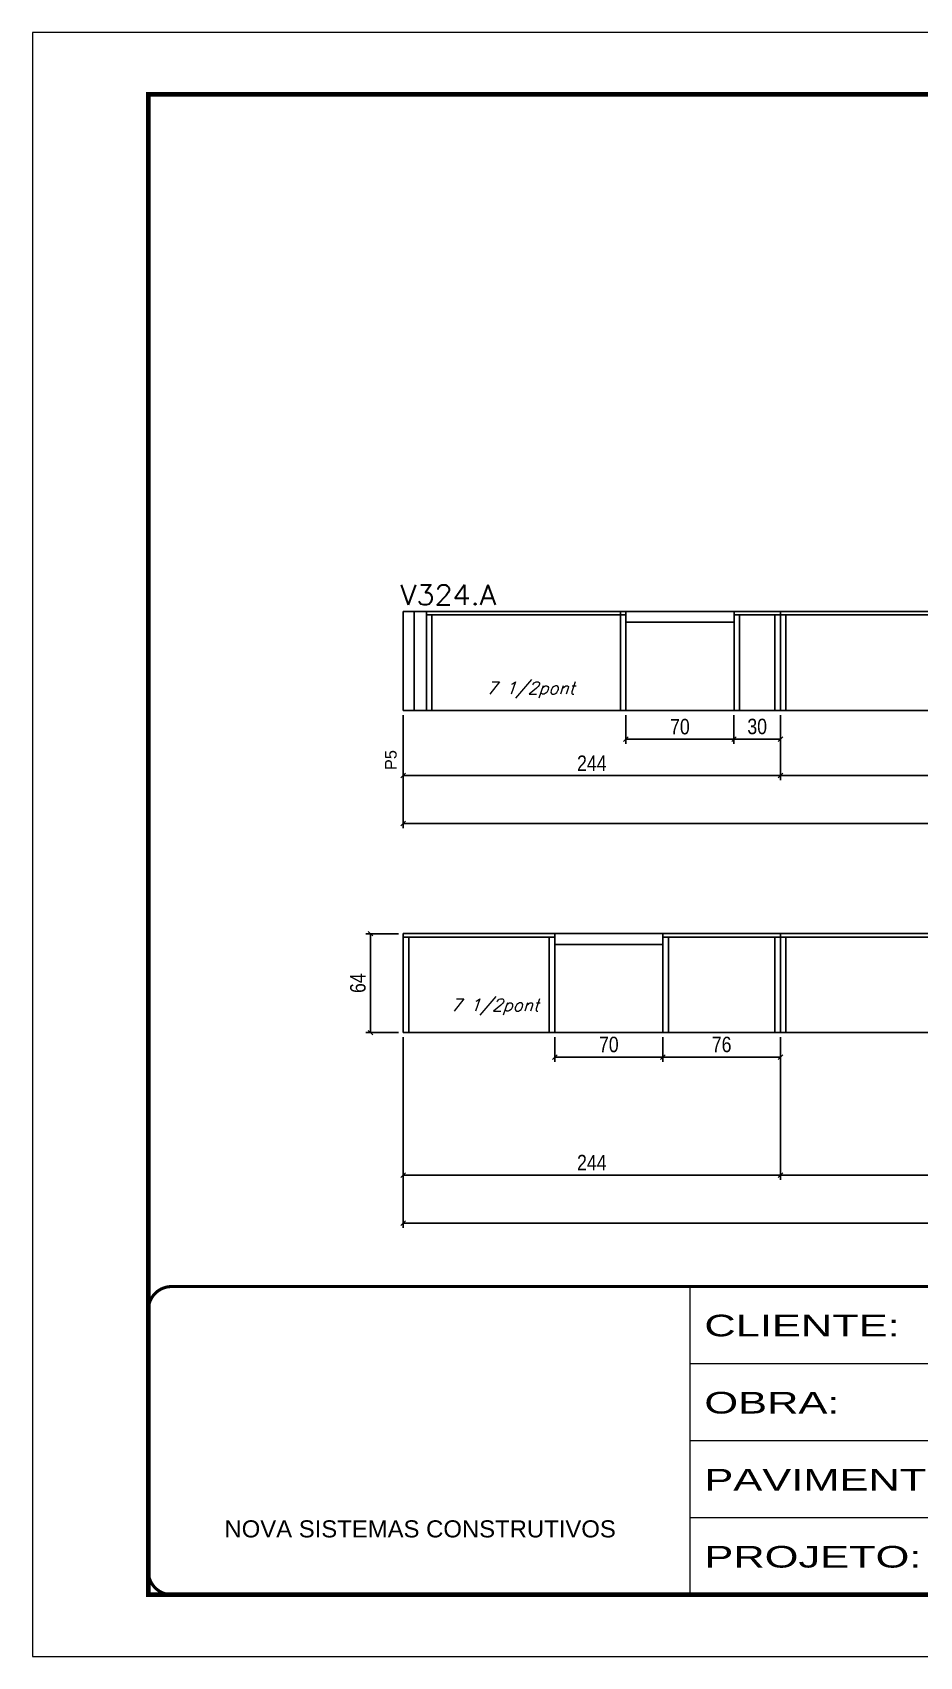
# Model space of a CAD drawing. Extents: x -3394 to 16474, y -5031 to 14397.
# Drawn here: x 9027 to 9601, y 4158 to 5208 of the extents above; entities that cross this region are included whole.
import ezdxf

# ---------------------------------------------------------------- set-up
doc = ezdxf.new("R2010")
doc.units = 0
doc.linetypes.add('CONTINUO', pattern=[0])
doc.linetypes.add('DASHED', pattern=[0.75, 0.5, -0.25])
doc.layers.get('0').update_dxf_attribs({"linetype": 'CONTINUOUS'})
doc.layers.get('Defpoints').update_dxf_attribs({"linetype": 'CONTINUOUS'})
for name, color, linetype in [('COTA', 241, 'CONTINUOUS'), ('NOMENCLATURA', 7, 'CONTINUOUS'), ('Painéis', 200, 'CONTINUOUS'), ('SARR_2.2x7', 40, 'CONTINUOUS'), ('SARR_3.5x7', 81, 'CONTINUOUS'), ('texto', 7, 'CONTINUOUS')]:
    doc.layers.add(name, color=color, linetype=linetype)
for name, color, linetype, lineweight in [('Folhas', 255, 'CONTINUOUS', 9), ('SARRAFO DE PRESSAO', 251, 'DASHED', 9), ('Texto Seção', 7, 'CONTINUOUS', 15)]:
    doc.layers.add(name, color=color, linetype=linetype, lineweight=lineweight)
doc.styles.add('ARIAL', font='arial.ttf')
doc.styles.add('COTA TECNICA', font='techl___.ttf', dxfattribs={"height": 10})
doc.styles.add('REGUA-120', font='ROMANS.shx', dxfattribs={"height": 15})
doc.styles.add('ROMANS', font='romans.shx')
doc.styles.add('Tecnologia', font='')
doc.styles.get('Tecnologia').set_extended_font_data('Forgotten Futurist')
doc.dimstyles.new('PAINEL', dxfattribs={"dimtxt": 10, "dimasz": 3, "dimexe": 3, "dimexo": 3, "dimgap": 3, "dimtad": 1, "dimdec": 1, "dimzin": 12, "dimdsep": 46, "dimtxsty": 'COTA TECNICA', "dimblk1": 'OBLIQUE', "dimblk2": 'OBLIQUE', "dimsah": 1, "dimcen": 0.9, "dimclrd": 4, "dimclre": 4, "dimclrt": 240, "dimadec": 1, "dimazin": 3, "dimtfac": 1, "dimtdec": 1, "dimtmove": 0, "dimatfit": 3, "dimfxl": 1, "dimtolj": 1, "dimtzin": 12, "dimarcsym": 0})

# ---------------------------------------------------------------- blocks, each defined once
blk = doc.blocks.new('9999999999')
at = {"color": 30, "linetype": 'CONTINUO'}
for p, q in [((98564.6, 34230.2), (98564.6, 34429.4)), ((98564.6, 34379.6), (99584, 34379.6)), ((98564.6, 34329.8), (99488, 34329.8)), ((98564.6, 34280), (99488, 34280))]:
    blk.add_line(p, q, dxfattribs=at)
at = {"color": 30, "linetype": 'CONTINUO', "const_width": 2}
blk.add_lwpolyline([(99584, 34230.2), (99584, 34414.4, 0.414214), (99569, 34429.4), (98229, 34429.4, 0.414214), (98214, 34414.4), (98214, 34245.2, 0.414214), (98229, 34230.2), (99584, 34230.2)], format="xyb", dxfattribs=at)
at = {"layer": 'Folhas'}
blk.add_lwpolyline([(98139, 34190.2), (99624, 34190.2), (99624, 35240.2), (98139, 35240.2)], close=True, dxfattribs=at)
at = {"layer": 'Folhas', "color": 30, "const_width": 3}
blk.add_lwpolyline([(98214, 34230.2), (99584, 34230.2), (99584, 35200.2), (98214, 35200.2)], close=True, dxfattribs=at)
at = {"color": 7, "linetype": 'Continuous', "ltscale": 5, "style": 'ARIAL'}
blk.add_text('NOVA SISTEMAS CONSTRUTIVOS', height=11.059, dxfattribs=at).set_placement((98263.2, 34267.2))
at = {"layer": 'Folhas', "color": 7, "style": 'Tecnologia', "width": 1.5}
for s, p in [('CLIENTE:', (98573.7, 34397.2)), ('OBRA:', (98573.7, 34347.3)), ('PAVIMENTO:', (98573.7, 34297.5)), ('PROJETO:', (98573.7, 34247.7))]:
    blk.add_text(s, height=14, dxfattribs=at).set_placement(p)
blk = doc.blocks.new('_Oblique')
at = {"color": 0, "linetype": 'ByBlock', "lineweight": -2}
blk.add_line((-0.5, -0.5), (0.5, 0.5), dxfattribs=at)
blk = doc.blocks.new('*D1093')
at = {"layer": 'COTA', "color": 4, "linetype": 'ByBlock', "lineweight": -2, "transparency": 16777216}
for p, q in [((9267.1, 4766.6), (9267.1, 4724.5)), ((9511.1, 4766.6), (9511.1, 4724.5)), ((9267.1, 4727.5), (9511.1, 4727.5))]:
    blk.add_line(p, q, dxfattribs=at)
at = {"layer": 'Defpoints', "color": 0, "linetype": 'ByBlock', "transparency": 16777216}
for p in [(9267.1, 4769.6), (9511.1, 4769.6), (9511.1, 4727.5)]:
    blk.add_point(p, dxfattribs=at)
at = {"layer": 'COTA', "color": 4, "linetype": 'ByBlock', "lineweight": -2, "transparency": 16777216, "xscale": 3, "yscale": 3, "zscale": 3, "rotation": 180}
blk.add_blockref('_Oblique', (9267.1, 4727.5), dxfattribs=at)
at = {"layer": 'COTA', "color": 4, "linetype": 'ByBlock', "lineweight": -2, "transparency": 16777216, "xscale": 3, "yscale": 3, "zscale": 3}
blk.add_blockref('_Oblique', (9511.1, 4727.5), dxfattribs=at)
at = {"layer": 'COTA', "color": 240, "linetype": 'ByBlock', "transparency": 16777216, "insert": (9389.1, 4735.5), "char_height": 10, "attachment_point": 5, "style": 'COTA TECNICA'}
blk.add_mtext('\\A1;244', dxfattribs=at)
blk = doc.blocks.new('*D1094')
at = {"layer": 'COTA', "color": 4, "linetype": 'ByBlock', "lineweight": -2, "transparency": 16777216}
for p, q in [((9511.1, 4766.6), (9511.1, 4724.5)), ((9755.1, 4766.6), (9755.1, 4724.5)), ((9511.1, 4727.5), (9755.1, 4727.5))]:
    blk.add_line(p, q, dxfattribs=at)
at = {"layer": 'Defpoints', "color": 0, "linetype": 'ByBlock', "transparency": 16777216}
for p in [(9511.1, 4769.6), (9755.1, 4769.6), (9755.1, 4727.5)]:
    blk.add_point(p, dxfattribs=at)
at = {"layer": 'COTA', "color": 4, "linetype": 'ByBlock', "lineweight": -2, "transparency": 16777216, "xscale": 3, "yscale": 3, "zscale": 3, "rotation": 180}
blk.add_blockref('_Oblique', (9511.1, 4727.5), dxfattribs=at)
at = {"layer": 'COTA', "color": 4, "linetype": 'ByBlock', "lineweight": -2, "transparency": 16777216, "xscale": 3, "yscale": 3, "zscale": 3}
blk.add_blockref('_Oblique', (9755.1, 4727.5), dxfattribs=at)
at = {"layer": 'COTA', "color": 240, "linetype": 'ByBlock', "transparency": 16777216, "insert": (9633.1, 4735.5), "char_height": 10, "attachment_point": 5, "style": 'COTA TECNICA'}
blk.add_mtext('\\A1;244', dxfattribs=at)
blk = doc.blocks.new('*D1095')
at = {"layer": 'COTA', "color": 4, "linetype": 'ByBlock', "lineweight": -2, "transparency": 16777216}
for p, q in [((9267.1, 4766.6), (9267.1, 4693.5)), ((10243.1, 4766.6), (10243.1, 4693.5)), ((9267.1, 4696.5), (10243.1, 4696.5))]:
    blk.add_line(p, q, dxfattribs=at)
at = {"layer": 'Defpoints', "color": 0, "linetype": 'ByBlock', "transparency": 16777216}
for p in [(9267.1, 4769.6), (10243.1, 4769.6), (10243.1, 4696.5)]:
    blk.add_point(p, dxfattribs=at)
at = {"layer": 'COTA', "color": 4, "linetype": 'ByBlock', "lineweight": -2, "transparency": 16777216, "xscale": 3, "yscale": 3, "zscale": 3, "rotation": 180}
blk.add_blockref('_Oblique', (9267.1, 4696.5), dxfattribs=at)
at = {"layer": 'COTA', "color": 4, "linetype": 'ByBlock', "lineweight": -2, "transparency": 16777216, "xscale": 3, "yscale": 3, "zscale": 3}
blk.add_blockref('_Oblique', (10243.1, 4696.5), dxfattribs=at)
at = {"layer": 'COTA', "color": 240, "linetype": 'ByBlock', "transparency": 16777216, "insert": (9755.1, 4704.6), "char_height": 10, "attachment_point": 5, "style": 'COTA TECNICA'}
blk.add_mtext('\\A1;976', dxfattribs=at)
blk = doc.blocks.new('*D1098')
at = {"layer": 'COTA', "color": 4, "linetype": 'ByBlock', "lineweight": -2, "transparency": 16777216}
for p, q in [((9267.1, 4558.3), (9267.1, 4466.2)), ((9511.1, 4558.3), (9511.1, 4466.2)), ((9267.1, 4469.2), (9511.1, 4469.2))]:
    blk.add_line(p, q, dxfattribs=at)
at = {"layer": 'Defpoints', "color": 0, "linetype": 'ByBlock', "transparency": 16777216}
for p in [(9267.1, 4561.3), (9511.1, 4561.3), (9511.1, 4469.2)]:
    blk.add_point(p, dxfattribs=at)
at = {"layer": 'COTA', "color": 4, "linetype": 'ByBlock', "lineweight": -2, "transparency": 16777216, "xscale": 3, "yscale": 3, "zscale": 3, "rotation": 180}
blk.add_blockref('_Oblique', (9267.1, 4469.2), dxfattribs=at)
at = {"layer": 'COTA', "color": 4, "linetype": 'ByBlock', "lineweight": -2, "transparency": 16777216, "xscale": 3, "yscale": 3, "zscale": 3}
blk.add_blockref('_Oblique', (9511.1, 4469.2), dxfattribs=at)
at = {"layer": 'COTA', "color": 240, "linetype": 'ByBlock', "transparency": 16777216, "insert": (9389.1, 4477.3), "char_height": 10, "attachment_point": 5, "style": 'COTA TECNICA'}
blk.add_mtext('\\A1;244', dxfattribs=at)
blk = doc.blocks.new('*D1099')
at = {"layer": 'COTA', "color": 4, "linetype": 'ByBlock', "lineweight": -2, "transparency": 16777216}
for p, q in [((9511.1, 4558.3), (9511.1, 4466.2)), ((9755.1, 4558.3), (9755.1, 4466.2)), ((9511.1, 4469.2), (9755.1, 4469.2))]:
    blk.add_line(p, q, dxfattribs=at)
at = {"layer": 'Defpoints', "color": 0, "linetype": 'ByBlock', "transparency": 16777216}
for p in [(9511.1, 4561.3), (9755.1, 4561.3), (9755.1, 4469.2)]:
    blk.add_point(p, dxfattribs=at)
at = {"layer": 'COTA', "color": 4, "linetype": 'ByBlock', "lineweight": -2, "transparency": 16777216, "xscale": 3, "yscale": 3, "zscale": 3, "rotation": 180}
blk.add_blockref('_Oblique', (9511.1, 4469.2), dxfattribs=at)
at = {"layer": 'COTA', "color": 4, "linetype": 'ByBlock', "lineweight": -2, "transparency": 16777216, "xscale": 3, "yscale": 3, "zscale": 3}
blk.add_blockref('_Oblique', (9755.1, 4469.2), dxfattribs=at)
at = {"layer": 'COTA', "color": 240, "linetype": 'ByBlock', "transparency": 16777216, "insert": (9633.1, 4477.3), "char_height": 10, "attachment_point": 5, "style": 'COTA TECNICA'}
blk.add_mtext('\\A1;244', dxfattribs=at)
blk = doc.blocks.new('*D1100')
at = {"layer": 'COTA', "color": 4, "linetype": 'ByBlock', "lineweight": -2, "transparency": 16777216}
for p, q in [((9267.1, 4558.3), (9267.1, 4435.2)), ((10085.6, 4558.3), (10085.6, 4435.2)), ((9267.1, 4438.2), (10085.6, 4438.2))]:
    blk.add_line(p, q, dxfattribs=at)
at = {"layer": 'Defpoints', "color": 0, "linetype": 'ByBlock', "transparency": 16777216}
for p in [(9267.1, 4561.3), (10085.6, 4561.3), (10085.6, 4438.2)]:
    blk.add_point(p, dxfattribs=at)
at = {"layer": 'COTA', "color": 4, "linetype": 'ByBlock', "lineweight": -2, "transparency": 16777216, "xscale": 3, "yscale": 3, "zscale": 3, "rotation": 180}
blk.add_blockref('_Oblique', (9267.1, 4438.2), dxfattribs=at)
at = {"layer": 'COTA', "color": 4, "linetype": 'ByBlock', "lineweight": -2, "transparency": 16777216, "xscale": 3, "yscale": 3, "zscale": 3}
blk.add_blockref('_Oblique', (10085.6, 4438.2), dxfattribs=at)
at = {"layer": 'COTA', "color": 240, "linetype": 'ByBlock', "transparency": 16777216, "insert": (9676.4, 4446.3), "char_height": 10, "attachment_point": 5, "style": 'COTA TECNICA'}
blk.add_mtext('\\A1;818.5', dxfattribs=at)
blk = doc.blocks.new('*D1140')
at = {"layer": 'COTA', "color": 4, "linetype": 'ByBlock', "lineweight": -2, "transparency": 16777216}
for p, q in [((9481.1, 4766.6), (9481.1, 4748)), ((9511.1, 4766.6), (9511.1, 4748)), ((9481.1, 4751), (9511.1, 4751))]:
    blk.add_line(p, q, dxfattribs=at)
at = {"layer": 'Defpoints', "color": 0, "linetype": 'ByBlock', "transparency": 16777216}
for p in [(9481.1, 4769.6), (9511.1, 4769.6), (9511.1, 4751)]:
    blk.add_point(p, dxfattribs=at)
at = {"layer": 'COTA', "color": 4, "linetype": 'ByBlock', "lineweight": -2, "transparency": 16777216, "xscale": 3, "yscale": 3, "zscale": 3, "rotation": 180}
blk.add_blockref('_Oblique', (9481.1, 4751), dxfattribs=at)
at = {"layer": 'COTA', "color": 4, "linetype": 'ByBlock', "lineweight": -2, "transparency": 16777216, "xscale": 3, "yscale": 3, "zscale": 3}
blk.add_blockref('_Oblique', (9511.1, 4751), dxfattribs=at)
at = {"layer": 'COTA', "color": 240, "linetype": 'ByBlock', "transparency": 16777216, "insert": (9496.1, 4759.2), "char_height": 10, "attachment_point": 5, "style": 'COTA TECNICA'}
blk.add_mtext('\\A1;30', dxfattribs=at)
blk = doc.blocks.new('*D1141')
at = {"layer": 'COTA', "color": 4, "linetype": 'ByBlock', "lineweight": -2, "transparency": 16777216}
for p, q in [((9411.1, 4766.6), (9411.1, 4748)), ((9481.1, 4766.6), (9481.1, 4748)), ((9411.1, 4751), (9481.1, 4751))]:
    blk.add_line(p, q, dxfattribs=at)
at = {"layer": 'Defpoints', "color": 0, "linetype": 'ByBlock', "transparency": 16777216}
for p in [(9411.1, 4769.6), (9481.1, 4769.6), (9481.1, 4751)]:
    blk.add_point(p, dxfattribs=at)
at = {"layer": 'COTA', "color": 4, "linetype": 'ByBlock', "lineweight": -2, "transparency": 16777216, "xscale": 3, "yscale": 3, "zscale": 3, "rotation": 180}
blk.add_blockref('_Oblique', (9411.1, 4751), dxfattribs=at)
at = {"layer": 'COTA', "color": 4, "linetype": 'ByBlock', "lineweight": -2, "transparency": 16777216, "xscale": 3, "yscale": 3, "zscale": 3}
blk.add_blockref('_Oblique', (9481.1, 4751), dxfattribs=at)
at = {"layer": 'COTA', "color": 240, "linetype": 'ByBlock', "transparency": 16777216, "insert": (9446.1, 4759.1), "char_height": 10, "attachment_point": 5, "style": 'COTA TECNICA'}
blk.add_mtext('\\A1;70', dxfattribs=at)
blk = doc.blocks.new('*D1126')
at = {"layer": 'COTA', "color": 4, "lineweight": -2, "transparency": 16777216}
for p, q in [((9365.1, 4558.3), (9365.1, 4542.5)), ((9435.1, 4558.3), (9435.1, 4542.5)), ((9365.1, 4545.5), (9435.1, 4545.5))]:
    blk.add_line(p, q, dxfattribs=at)
at = {"layer": 'Defpoints', "color": 0, "transparency": 16777216}
for p in [(9365.1, 4561.3), (9435.1, 4561.3), (9435.1, 4545.5)]:
    blk.add_point(p, dxfattribs=at)
at = {"layer": 'COTA', "color": 4, "lineweight": -2, "transparency": 16777216, "xscale": 3, "yscale": 3, "zscale": 3, "rotation": 180}
blk.add_blockref('_Oblique', (9365.1, 4545.5), dxfattribs=at)
at = {"layer": 'COTA', "color": 4, "lineweight": -2, "transparency": 16777216, "xscale": 3, "yscale": 3, "zscale": 3}
blk.add_blockref('_Oblique', (9435.1, 4545.5), dxfattribs=at)
at = {"layer": 'COTA', "color": 240, "transparency": 16777216, "insert": (9400.1, 4553.6), "char_height": 10, "attachment_point": 5, "style": 'COTA TECNICA'}
blk.add_mtext('\\A1;70', dxfattribs=at)
blk = doc.blocks.new('*D1127')
at = {"layer": 'COTA', "color": 4, "lineweight": -2, "transparency": 16777216}
for p, q in [((9435.1, 4558.3), (9435.1, 4542.5)), ((9511.1, 4558.3), (9511.1, 4542.5)), ((9435.1, 4545.5), (9511.1, 4545.5))]:
    blk.add_line(p, q, dxfattribs=at)
at = {"layer": 'Defpoints', "color": 0, "transparency": 16777216}
for p in [(9435.1, 4561.3), (9511.1, 4561.3), (9511.1, 4545.5)]:
    blk.add_point(p, dxfattribs=at)
at = {"layer": 'COTA', "color": 4, "lineweight": -2, "transparency": 16777216, "xscale": 3, "yscale": 3, "zscale": 3, "rotation": 180}
blk.add_blockref('_Oblique', (9435.1, 4545.5), dxfattribs=at)
at = {"layer": 'COTA', "color": 4, "lineweight": -2, "transparency": 16777216, "xscale": 3, "yscale": 3, "zscale": 3}
blk.add_blockref('_Oblique', (9511.1, 4545.5), dxfattribs=at)
at = {"layer": 'COTA', "color": 240, "transparency": 16777216, "insert": (9473.1, 4553.6), "char_height": 10, "attachment_point": 5, "style": 'COTA TECNICA'}
blk.add_mtext('\\A1;76', dxfattribs=at)
blk = doc.blocks.new('*D1137')
at = {"layer": 'COTA', "color": 4, "lineweight": -2, "transparency": 16777216}
for p, q in [((9264.1, 4625.3), (9242.9, 4625.3)), ((9245.9, 4625.3), (9245.9, 4561.3)), ((9264.1, 4561.3), (9242.9, 4561.3))]:
    blk.add_line(p, q, dxfattribs=at)
at = {"layer": 'Defpoints', "color": 0, "transparency": 16777216}
for p in [(9267.1, 4625.3), (9245.9, 4561.3), (9267.1, 4561.3)]:
    blk.add_point(p, dxfattribs=at)
at = {"layer": 'COTA', "color": 4, "lineweight": -2, "transparency": 16777216, "xscale": 3, "yscale": 3, "zscale": 3}
for p, rotation in [((9245.9, 4625.3), 90), ((9245.9, 4561.3), 270)]:
    blk.add_blockref('_Oblique', p, dxfattribs=dict(at, rotation=rotation))
at = {"layer": 'COTA', "color": 240, "transparency": 16777216, "insert": (9237.8, 4593.3), "char_height": 10, "attachment_point": 5, "rotation": 90, "style": 'COTA TECNICA'}
blk.add_mtext('\\A1;64', dxfattribs=at)

msp = doc.modelspace()

# ---------------------------------------------------------------- linework, layer by layer
at = {"layer": 'Painéis', "linetype": 'ByBlock'}
for p, q in [((9267.12, 4833.62), (10243.12, 4833.62)), ((9267.12, 4769.62), (9267.12, 4833.62)), ((9511.12, 4769.62), (9511.12, 4833.62)), ((9267.12, 4769.62), (10243.12, 4769.62)), ((9267.12, 4625.33), (10085.62, 4625.33)), ((9267.12, 4561.33), (9267.12, 4625.33)), ((9511.12, 4561.33), (9511.12, 4625.33)), ((9267.12, 4561.33), (9919.62, 4561.33))]:
    msp.add_line(p, q, dxfattribs=at)
at = {"layer": 'SARR_2.2x7', "linetype": 'Continuous'}
for p, q in [((9274.12, 4769.62), (9274.12, 4833.62)), ((9282.12, 4831.42), (9411.12, 4831.42)), ((9481.12, 4831.42), (9511.12, 4831.42)), ((9511.12, 4831.42), (9755.12, 4831.42)), ((9411.12, 4826.62), (9481.12, 4826.62)), ((9267.12, 4623.13), (9365.12, 4623.13)), ((9435.12, 4623.13), (9511.12, 4623.13)), ((9511.12, 4623.13), (9730.12, 4623.13)), ((9365.12, 4618.33), (9435.12, 4618.33))]:
    msp.add_line(p, q, dxfattribs=at)
at = {"layer": 'SARR_3.5x7'}
for p, q in [((9282.12, 4833.62), (9282.12, 4769.62)), ((9285.62, 4831.42), (9285.62, 4769.62)), ((9407.62, 4833.62), (9407.62, 4769.62)), ((9411.12, 4833.62), (9411.12, 4769.62)), ((9481.12, 4833.62), (9481.12, 4769.62)), ((9484.62, 4831.42), (9484.62, 4769.62)), ((9507.62, 4831.42), (9507.62, 4769.62)), ((9511.12, 4831.42), (9511.12, 4769.62)), ((9514.62, 4831.42), (9514.62, 4769.62)), ((9282.12, 4769.62), (9285.62, 4769.62)), ((9507.62, 4769.62), (9511.12, 4769.62)), ((9511.12, 4769.62), (9514.62, 4769.62)), ((9267.12, 4625.33), (9267.12, 4561.33)), ((9270.62, 4623.13), (9270.62, 4561.33)), ((9361.62, 4623.13), (9361.62, 4561.33)), ((9365.12, 4625.33), (9365.12, 4561.33)), ((9435.12, 4625.33), (9435.12, 4561.33)), ((9438.62, 4623.13), (9438.62, 4561.33)), ((9507.62, 4623.13), (9507.62, 4561.33)), ((9511.12, 4623.13), (9511.12, 4561.33)), ((9514.62, 4623.13), (9514.62, 4561.33)), ((9267.12, 4561.33), (9270.62, 4561.33)), ((9507.62, 4561.33), (9511.12, 4561.33)), ((9511.12, 4561.33), (9514.62, 4561.33))]:
    msp.add_line(p, q, dxfattribs=at)

# ---------------------------------------------------------------- block references
at = {"layer": 'SARRAFO DE PRESSAO', "color": 6, "linetype": 'ByBlock'}
msp.add_blockref('9999999999', (-89111.77, -30032.25), dxfattribs=at)

# ---------------------------------------------------------------- texts
at = {"layer": 'NOMENCLATURA', "linetype": 'Continuous', "style": 'ARIAL'}
msp.add_text('P5', height=7.567, rotation=90, dxfattribs=at).set_placement((9262.83, 4731.08))
at = {"layer": 'texto', "color": 2, "char_height": 8, "attachment_point": 5, "style": 'ROMANS'}
for insert in [(9349.44, 4782.84), (9326.32, 4577.9)]:
    msp.add_mtext('{\\Q19;\\C256;7 1/2pont}', dxfattribs=dict(at, insert=insert))
at = {"layer": 'Texto Seção', "style": 'REGUA-120', "width": 1.05}
msp.add_text('V324.A', height=13, dxfattribs=at).set_placement((9265.12, 4837.81))

# ---------------------------------------------------------------- dimensions: what is measured, and where the dimension line sits
at = {"layer": 'COTA', "linetype": 'ByBlock'}
for base, p1, p2, picture, middle in [((9511.12, 4727.47), (9267.12, 4769.62), (9511.12, 4769.62), '*D1093', (9389.12, 4735.54)), ((10243.12, 4696.48), (9267.12, 4769.62), (10243.12, 4769.62), '*D1095', (9755.12, 4704.61)), ((9481.12, 4750.99), (9411.12, 4769.62), (9481.12, 4769.62), '*D1141', (9446.12, 4759.1)), ((9511.12, 4750.99), (9481.12, 4769.62), (9511.12, 4769.62), '*D1140', (9496.12, 4759.21)), ((9511.12, 4469.19), (9267.12, 4561.33), (9511.12, 4561.33), '*D1098', (9389.12, 4477.27)), ((10085.62, 4438.2), (9267.12, 4561.33), (10085.62, 4561.33), '*D1100', (9676.37, 4446.33))]:
    dim = msp.add_linear_dim(base=base, p1=p1, p2=p2, dimstyle='PAINEL', dxfattribs=at)
    dim.commit()
    dim.dimension.update_dxf_attribs({"geometry": picture, "text_midpoint": middle})
for base, p1, p2, picture, middle in [((9755.12, 4727.47), (9511.12, 4769.62), (9755.12, 4769.62), '*D1094', (9633.12, 4735.54)), ((9755.12, 4469.19), (9511.12, 4561.33), (9755.12, 4561.33), '*D1099', (9633.12, 4477.27))]:
    dim = msp.add_linear_dim(base=base, p1=p1, p2=p2, dimstyle='PAINEL', override={"dimtmove": 1}, dxfattribs=at)
    dim.commit()
    dim.dimension.update_dxf_attribs({"geometry": picture, "text_midpoint": middle})
at = {"layer": 'COTA'}
dim = msp.add_linear_dim(base=(9245.91, 4561.33), p1=(9267.12, 4625.33), p2=(9267.12, 4561.33), angle=90, dimstyle='PAINEL', dxfattribs=at)
dim.commit()
dim.dimension.update_dxf_attribs({"geometry": '*D1137', "text_midpoint": (9237.81, 4593.33)})
dim = msp.add_linear_dim(base=(9435.12, 4545.48), p1=(9365.12, 4561.33), p2=(9435.12, 4561.33), dimstyle='PAINEL', dxfattribs=at)
dim.commit()
dim.dimension.update_dxf_attribs({"geometry": '*D1126', "text_midpoint": (9400.12, 4553.58)})
dim = msp.add_linear_dim(base=(9511.12, 4545.48), p1=(9435.12, 4561.33), p2=(9511.12, 4561.33), dimstyle='PAINEL', override={"dimtmove": 1}, dxfattribs=at)
dim.commit()
dim.dimension.update_dxf_attribs({"geometry": '*D1127', "text_midpoint": (9473.12, 4553.58)})

doc.saveas('drawing.dxf')
